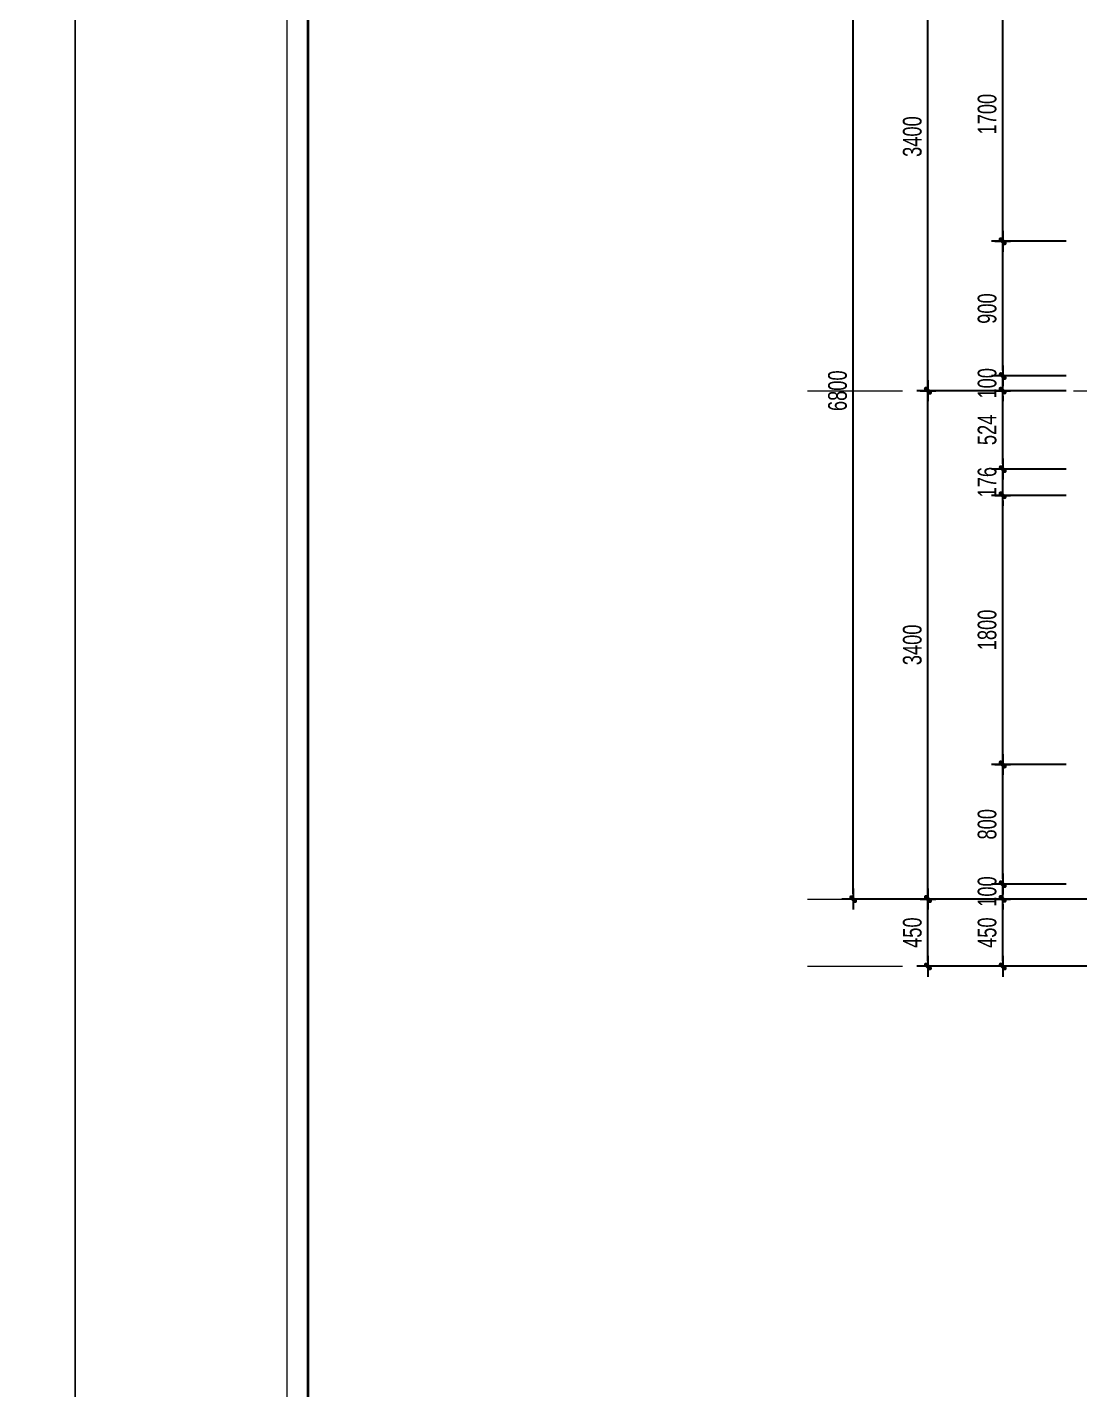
# Model space of a CAD drawing. Header units: inches. Extents: x 88947 to 296847, y 35049 to 161062.
# Drawn here: x 148026 to 155063, y 123548 to 132662 of the extents above; entities that cross this region are included whole.
import ezdxf

# ---------------------------------------------------------------- set-up
doc = ezdxf.new("R2010")
doc.units = ezdxf.units.IN
doc.header["$MEASUREMENT"] = 0
doc.header["$PDMODE"] = 1
doc.linetypes.add('ACAD_ISO03W100', pattern=[30, 12, -18])
doc.linetypes.add('CENTER', pattern=[50.8, 31.75, -6.35, 6.35, -6.35])
for name, color, linetype, lineweight in [('A-Dims', 145, 'Continuous', 25), ('A-Text', 30, 'Continuous', 9), ('A-Wall', 2, 'Continuous', 35), ('DIM', 7, 'Continuous', 25), ('KHUNG 2', 144, 'Continuous', 18), ('NETMANH', 192, 'Continuous', 18), ('TRUC', 252, 'ACAD_ISO03W100', 13)]:
    doc.layers.add(name, color=color, linetype=linetype, lineweight=lineweight)
doc.styles.add('VNI-HELVE-CONDENSE', font='VNARIAL.TTF', dxfattribs={"width": 0.7})
doc.dimstyles.new('TAS-100', dxfattribs={"dimscale": 50, "dimtxt": 2.5, "dimasz": 0.7, "dimexe": 1.5, "dimexo": 1.5, "dimgap": 0.8, "dimtad": 1, "dimdec": 0, "dimzin": 3, "dimdsep": 46, "dimtxsty": 'VNI-HELVE-CONDENSE', "dimblk": 'TICK', "dimcen": 2.5, "dimclrt": 71, "dimazin": 2, "dimtfac": 0.75, "dimtdec": 0, "dimtix": 1, "dimtmove": 2, "dimatfit": 2, "dimldrblk": 'TICK123', "dimfxl": 1.5, "dimtolj": 1, "dimtzin": 0, "dimarcsym": 0})

# ---------------------------------------------------------------- blocks, each defined once
blk = doc.blocks.new('khung ten')
at = {"layer": 'A-Wall', "ltscale": 0.7}
blk.add_lwpolyline([(267204, -219099), (305804, -219099), (305804, -190799), (267204, -190799)], close=True, dxfattribs=at)
at = {"layer": 'KHUNG 2', "ltscale": 0.7}
blk.add_lwpolyline([(267004, -219299), (306004, -219299), (306004, -190599), (267004, -190599)], close=True, dxfattribs=at)
at = {"layer": 'NETMANH', "ltscale": 0.7}
blk.add_lwpolyline([(265004, -220042), (307004, -220042), (307004, -190342), (265004, -190342)], close=True, dxfattribs=at)
blk = doc.blocks.new('TICK')
at = {"layer": 'A-Dims', "color": 1}
for p, q in [((-2, 0), (2, 0)), ((0, 1.5), (0, -1.5))]:
    blk.add_line(p, q, dxfattribs=at)
at = {"layer": 'A-Dims', "color": 1, "const_width": 0.788}
blk.add_lwpolyline([(-0.33, -0.35), (0.38, 0.38)], dxfattribs=at)
at = {"layer": 'A-Dims', "color": 1, "const_width": 0.394}
for points in [[(0.24, 0.52, -0.414214), (0.52, 0.52, -1)], [(0.52, 0.52, -0.414214), (0.52, 0.24, -1)], [(-0.47, -0.21, 0.414214), (-0.47, -0.49, 1)], [(-0.47, -0.49, 0.414214), (-0.19, -0.49, 1)]]:
    blk.add_lwpolyline(points, format="xyb", dxfattribs=at)
blk = doc.blocks.new('*D976')
at = {"layer": 'Defpoints', "color": 0}
for p in [(154047.7, 126830.3), (155047.7, 126830.3), (155047.7, 126380.3)]:
    blk.add_point(p, dxfattribs=at)
at = {"layer": 'DIM', "color": 0, "lineweight": -2}
for p, q in [((154972.7, 126830.3), (153972.7, 126830.3)), ((154047.7, 126415.3), (154047.7, 126795.3)), ((154972.7, 126380.3), (153972.7, 126380.3))]:
    blk.add_line(p, q, dxfattribs=at)
at = {"layer": 'DIM', "color": 0, "lineweight": -2, "xscale": 35, "yscale": 35, "zscale": 35}
for p, rotation in [((154047.7, 126830.3), 90), ((154047.7, 126380.3), 270)]:
    blk.add_blockref('TICK', p, dxfattribs=dict(at, rotation=rotation))
at = {"layer": 'DIM', "color": 71, "insert": (153944, 126605.3), "char_height": 125, "attachment_point": 5, "rotation": 90, "style": 'VNI-HELVE-CONDENSE'}
blk.add_mtext('\\A1;450', dxfattribs=at)
blk = doc.blocks.new('TICK123')
at = {"layer": 'A-Dims', "color": 1}
blk.add_lwpolyline([(0.05, 0, 0, 0.84, 0), (-2.11, 0, 8.4, 8.4, 0)], format="xyseb", dxfattribs=at)
blk = doc.blocks.new('*D977')
at = {"layer": 'Defpoints', "color": 0}
for p in [(154047.7, 130230.3), (155047.7, 130230.3), (155047.7, 126830.3)]:
    blk.add_point(p, dxfattribs=at)
at = {"layer": 'DIM', "color": 0, "lineweight": -2}
for p, q in [((154972.7, 130230.3), (153972.7, 130230.3)), ((154047.7, 126865.3), (154047.7, 130195.3)), ((154972.7, 126830.3), (153972.7, 126830.3))]:
    blk.add_line(p, q, dxfattribs=at)
at = {"layer": 'DIM', "color": 0, "lineweight": -2, "xscale": 35, "yscale": 35, "zscale": 35}
for p, rotation in [((154047.7, 130230.3), 90), ((154047.7, 126830.3), 270)]:
    blk.add_blockref('TICK', p, dxfattribs=dict(at, rotation=rotation))
at = {"layer": 'DIM', "color": 71, "insert": (153943.9, 128530.3), "char_height": 125, "attachment_point": 5, "rotation": 90, "style": 'VNI-HELVE-CONDENSE'}
blk.add_mtext('\\A1;3400', dxfattribs=at)
blk = doc.blocks.new('*D978')
at = {"layer": 'Defpoints', "color": 0}
for p in [(154047.7, 133630.3), (155047.7, 133630.3), (155047.7, 130230.3)]:
    blk.add_point(p, dxfattribs=at)
at = {"layer": 'DIM', "color": 0, "lineweight": -2}
for p, q in [((154972.7, 133630.3), (153972.7, 133630.3)), ((154047.7, 130265.3), (154047.7, 133595.3)), ((154972.7, 130230.3), (153972.7, 130230.3))]:
    blk.add_line(p, q, dxfattribs=at)
at = {"layer": 'DIM', "color": 0, "lineweight": -2, "xscale": 35, "yscale": 35, "zscale": 35}
for p, rotation in [((154047.7, 133630.3), 90), ((154047.7, 130230.3), 270)]:
    blk.add_blockref('TICK', p, dxfattribs=dict(at, rotation=rotation))
at = {"layer": 'DIM', "color": 71, "insert": (153943.9, 131930.3), "char_height": 125, "attachment_point": 5, "rotation": 90, "style": 'VNI-HELVE-CONDENSE'}
blk.add_mtext('\\A1;3400', dxfattribs=at)
blk = doc.blocks.new('*D979')
at = {"layer": 'Defpoints', "color": 0}
for p in [(153547.7, 133630.3), (155047.7, 133630.3), (155047.7, 126830.3)]:
    blk.add_point(p, dxfattribs=at)
at = {"layer": 'DIM', "color": 0, "lineweight": -2}
for p, q in [((154972.7, 133630.3), (153472.7, 133630.3)), ((153547.7, 126865.3), (153547.7, 133595.3)), ((154972.7, 126830.3), (153472.7, 126830.3))]:
    blk.add_line(p, q, dxfattribs=at)
at = {"layer": 'DIM', "color": 0, "lineweight": -2, "xscale": 35, "yscale": 35, "zscale": 35}
for p, rotation in [((153547.7, 133630.3), 90), ((153547.7, 126830.3), 270)]:
    blk.add_blockref('TICK', p, dxfattribs=dict(at, rotation=rotation))
at = {"layer": 'DIM', "color": 71, "insert": (153444, 130230.3), "char_height": 125, "attachment_point": 5, "rotation": 90, "style": 'VNI-HELVE-CONDENSE'}
blk.add_mtext('\\A1;6800', dxfattribs=at)
blk = doc.blocks.new('*D984')
at = {"layer": 'Defpoints', "color": 0}
for p in [(154547.7, 127730.3), (155047.7, 127730.3), (155047.7, 126930.3)]:
    blk.add_point(p, dxfattribs=at)
at = {"layer": 'DIM', "color": 0, "lineweight": -2}
for p, q in [((154972.7, 127730.3), (154472.7, 127730.3)), ((154547.7, 126965.3), (154547.7, 127695.3)), ((154972.7, 126930.3), (154472.7, 126930.3))]:
    blk.add_line(p, q, dxfattribs=at)
at = {"layer": 'DIM', "color": 0, "lineweight": -2, "xscale": 35, "yscale": 35, "zscale": 35}
for p, rotation in [((154547.7, 127730.3), 90), ((154547.7, 126930.3), 270)]:
    blk.add_blockref('TICK', p, dxfattribs=dict(at, rotation=rotation))
at = {"layer": 'DIM', "color": 71, "insert": (154444, 127330.3), "char_height": 125, "attachment_point": 5, "rotation": 90, "style": 'VNI-HELVE-CONDENSE'}
blk.add_mtext('\\A1;800', dxfattribs=at)
blk = doc.blocks.new('*D985')
at = {"layer": 'Defpoints', "color": 0}
for p in [(154547.7, 129706.7), (155047.7, 129706.7), (155047.7, 129530.3)]:
    blk.add_point(p, dxfattribs=at)
at = {"layer": 'DIM', "color": 0, "lineweight": -2}
for p, q in [((154972.7, 129706.7), (154472.7, 129706.7)), ((154547.7, 129741.7), (154547.7, 129776.7)), ((154547.7, 129530.3), (154547.7, 129706.7)), ((154972.7, 129530.3), (154472.7, 129530.3)), ((154547.7, 129495.3), (154547.7, 129460.3))]:
    blk.add_line(p, q, dxfattribs=at)
at = {"layer": 'DIM', "color": 0, "lineweight": -2, "xscale": 35, "yscale": 35, "zscale": 35}
for p, rotation in [((154547.7, 129706.7), 270), ((154547.7, 129530.3), 90)]:
    blk.add_blockref('TICK', p, dxfattribs=dict(at, rotation=rotation))
at = {"layer": 'DIM', "color": 71, "insert": (154444, 129618.5), "char_height": 125, "attachment_point": 5, "rotation": 90, "style": 'VNI-HELVE-CONDENSE'}
blk.add_mtext('\\A1;176', dxfattribs=at)
blk = doc.blocks.new('*D986')
at = {"layer": 'Defpoints', "color": 0}
for p in [(154547.7, 130230.3), (155047.7, 130230.3), (155047.7, 129706.7)]:
    blk.add_point(p, dxfattribs=at)
at = {"layer": 'DIM', "color": 0, "lineweight": -2}
for p, q in [((154972.7, 130230.3), (154472.7, 130230.3)), ((154547.7, 129741.7), (154547.7, 130195.3)), ((154972.7, 129706.7), (154472.7, 129706.7))]:
    blk.add_line(p, q, dxfattribs=at)
at = {"layer": 'DIM', "color": 0, "lineweight": -2, "xscale": 35, "yscale": 35, "zscale": 35}
for p, rotation in [((154547.7, 130230.3), 90), ((154547.7, 129706.7), 270)]:
    blk.add_blockref('TICK', p, dxfattribs=dict(at, rotation=rotation))
at = {"layer": 'DIM', "color": 71, "insert": (154444, 129968.5), "char_height": 125, "attachment_point": 5, "rotation": 90, "style": 'VNI-HELVE-CONDENSE'}
blk.add_mtext('\\A1;524', dxfattribs=at)
blk = doc.blocks.new('*D987')
at = {"layer": 'Defpoints', "color": 0}
for p in [(154547.7, 130329.8), (155047.7, 130329.8), (155047.7, 130230.3)]:
    blk.add_point(p, dxfattribs=at)
at = {"layer": 'DIM', "color": 0, "lineweight": -2}
for p, q in [((154547.7, 130364.8), (154547.7, 130399.8)), ((154972.7, 130329.8), (154472.7, 130329.8)), ((154547.7, 130230.3), (154547.7, 130329.8)), ((154972.7, 130230.3), (154472.7, 130230.3)), ((154547.7, 130195.3), (154547.7, 130160.3))]:
    blk.add_line(p, q, dxfattribs=at)
at = {"layer": 'DIM', "color": 0, "lineweight": -2, "xscale": 35, "yscale": 35, "zscale": 35}
for p, rotation in [((154547.7, 130329.8), 270), ((154547.7, 130230.3), 90)]:
    blk.add_blockref('TICK', p, dxfattribs=dict(at, rotation=rotation))
at = {"layer": 'DIM', "color": 71, "insert": (154444, 130280), "char_height": 125, "attachment_point": 5, "rotation": 90, "style": 'VNI-HELVE-CONDENSE'}
blk.add_mtext('\\A1;100', dxfattribs=at)
blk = doc.blocks.new('*D988')
at = {"layer": 'Defpoints', "color": 0}
for p in [(154547.7, 131230.3), (155047.7, 131230.3), (155047.7, 130329.8)]:
    blk.add_point(p, dxfattribs=at)
at = {"layer": 'DIM', "color": 0, "lineweight": -2}
for p, q in [((154972.7, 131230.3), (154472.7, 131230.3)), ((154547.7, 130364.8), (154547.7, 131195.3)), ((154972.7, 130329.8), (154472.7, 130329.8))]:
    blk.add_line(p, q, dxfattribs=at)
at = {"layer": 'DIM', "color": 0, "lineweight": -2, "xscale": 35, "yscale": 35, "zscale": 35}
for p, rotation in [((154547.7, 131230.3), 90), ((154547.7, 130329.8), 270)]:
    blk.add_blockref('TICK', p, dxfattribs=dict(at, rotation=rotation))
at = {"layer": 'DIM', "color": 71, "insert": (154444, 130780), "char_height": 125, "attachment_point": 5, "rotation": 90, "style": 'VNI-HELVE-CONDENSE'}
blk.add_mtext('\\A1;900', dxfattribs=at)
blk = doc.blocks.new('*D989')
at = {"layer": 'Defpoints', "color": 0}
for p in [(154547.7, 132930.3), (155047.7, 132930.3), (155047.7, 131230.3)]:
    blk.add_point(p, dxfattribs=at)
at = {"layer": 'DIM', "color": 0, "lineweight": -2}
for p, q in [((154972.7, 132930.3), (154472.7, 132930.3)), ((154547.7, 131265.3), (154547.7, 132895.3)), ((154972.7, 131230.3), (154472.7, 131230.3))]:
    blk.add_line(p, q, dxfattribs=at)
at = {"layer": 'DIM', "color": 0, "lineweight": -2, "xscale": 35, "yscale": 35, "zscale": 35}
for p, rotation in [((154547.7, 132930.3), 90), ((154547.7, 131230.3), 270)]:
    blk.add_blockref('TICK', p, dxfattribs=dict(at, rotation=rotation))
at = {"layer": 'DIM', "color": 71, "insert": (154444, 132080.3), "char_height": 125, "attachment_point": 5, "rotation": 90, "style": 'VNI-HELVE-CONDENSE'}
blk.add_mtext('\\A1;1700', dxfattribs=at)
blk = doc.blocks.new('*D993')
at = {"layer": 'Defpoints', "color": 0}
for p in [(154547.7, 129530.3), (155047.7, 129530.3), (155047.7, 127730.3)]:
    blk.add_point(p, dxfattribs=at)
at = {"layer": 'DIM', "color": 0, "lineweight": -2}
for p, q in [((154972.7, 129530.3), (154472.7, 129530.3)), ((154547.7, 127765.3), (154547.7, 129495.3)), ((154972.7, 127730.3), (154472.7, 127730.3))]:
    blk.add_line(p, q, dxfattribs=at)
at = {"layer": 'DIM', "color": 0, "lineweight": -2, "xscale": 35, "yscale": 35, "zscale": 35}
for p, rotation in [((154547.7, 129530.3), 90), ((154547.7, 127730.3), 270)]:
    blk.add_blockref('TICK', p, dxfattribs=dict(at, rotation=rotation))
at = {"layer": 'DIM', "color": 71, "insert": (154444, 128630.3), "char_height": 125, "attachment_point": 5, "rotation": 90, "style": 'VNI-HELVE-CONDENSE'}
blk.add_mtext('\\A1;1800', dxfattribs=at)
blk = doc.blocks.new('*D1719')
at = {"layer": 'Defpoints', "color": 0}
for p in [(154547.7, 126830.3), (155547.7, 126830.3), (155547.7, 126380.3)]:
    blk.add_point(p, dxfattribs=at)
at = {"layer": 'DIM', "color": 0, "lineweight": -2}
for p, q in [((155472.7, 126830.3), (154472.7, 126830.3)), ((154547.7, 126415.3), (154547.7, 126795.3)), ((155472.7, 126380.3), (154472.7, 126380.3))]:
    blk.add_line(p, q, dxfattribs=at)
at = {"layer": 'DIM', "color": 0, "lineweight": -2, "xscale": 35, "yscale": 35, "zscale": 35}
for p, rotation in [((154547.7, 126830.3), 90), ((154547.7, 126380.3), 270)]:
    blk.add_blockref('TICK', p, dxfattribs=dict(at, rotation=rotation))
at = {"layer": 'DIM', "color": 71, "insert": (154444, 126605.3), "char_height": 125, "attachment_point": 5, "rotation": 90, "style": 'VNI-HELVE-CONDENSE'}
blk.add_mtext('\\A1;450', dxfattribs=at)
blk = doc.blocks.new('*D2426')
at = {"layer": 'Defpoints', "color": 0}
for p in [(154547.7, 126930.3), (155047.7, 126930.3), (155047.7, 126830.3)]:
    blk.add_point(p, dxfattribs=at)
at = {"layer": 'DIM', "color": 0, "lineweight": -2}
for p, q in [((154547.7, 126965.3), (154547.7, 127000.3)), ((154972.7, 126930.3), (154472.7, 126930.3)), ((154547.7, 126830.3), (154547.7, 126930.3)), ((154972.7, 126830.3), (154472.7, 126830.3)), ((154547.7, 126795.3), (154547.7, 126760.3))]:
    blk.add_line(p, q, dxfattribs=at)
at = {"layer": 'DIM', "color": 0, "lineweight": -2, "xscale": 35, "yscale": 35, "zscale": 35}
for p, rotation in [((154547.7, 126930.3), 270), ((154547.7, 126830.3), 90)]:
    blk.add_blockref('TICK', p, dxfattribs=dict(at, rotation=rotation))
at = {"layer": 'DIM', "color": 71, "insert": (154444, 126880.3), "char_height": 125, "attachment_point": 5, "rotation": 90, "style": 'VNI-HELVE-CONDENSE'}
blk.add_mtext('\\A1;100', dxfattribs=at)
blk = doc.blocks.new('*D3818')
at = {"layer": 'Defpoints', "color": 0}
for p in [(154047.7, 126830.3), (155047.7, 126830.3), (155047.7, 126380.3)]:
    blk.add_point(p, dxfattribs=at)
at = {"layer": 'DIM', "color": 0, "lineweight": -2}
for p, q in [((154972.7, 126830.3), (153972.7, 126830.3)), ((154047.7, 126415.3), (154047.7, 126795.3)), ((154972.7, 126380.3), (153972.7, 126380.3))]:
    blk.add_line(p, q, dxfattribs=at)
at = {"layer": 'DIM', "color": 0, "lineweight": -2, "xscale": 35, "yscale": 35, "zscale": 35}
for p, rotation in [((154047.7, 126830.3), 90), ((154047.7, 126380.3), 270)]:
    blk.add_blockref('TICK', p, dxfattribs=dict(at, rotation=rotation))
at = {"layer": 'DIM', "color": 71, "insert": (153944, 126605.3), "char_height": 125, "attachment_point": 5, "rotation": 90, "style": 'VNI-HELVE-CONDENSE'}
blk.add_mtext('\\A1;450', dxfattribs=at)
blk = doc.blocks.new('*D3819')
at = {"layer": 'Defpoints', "color": 0}
for p in [(154047.7, 130230.3), (155047.7, 130230.3), (155047.7, 126830.3)]:
    blk.add_point(p, dxfattribs=at)
at = {"layer": 'DIM', "color": 0, "lineweight": -2}
for p, q in [((154972.7, 130230.3), (153972.7, 130230.3)), ((154047.7, 126865.3), (154047.7, 130195.3)), ((154972.7, 126830.3), (153972.7, 126830.3))]:
    blk.add_line(p, q, dxfattribs=at)
at = {"layer": 'DIM', "color": 0, "lineweight": -2, "xscale": 35, "yscale": 35, "zscale": 35}
for p, rotation in [((154047.7, 130230.3), 90), ((154047.7, 126830.3), 270)]:
    blk.add_blockref('TICK', p, dxfattribs=dict(at, rotation=rotation))
at = {"layer": 'DIM', "color": 71, "insert": (153943.9, 128530.3), "char_height": 125, "attachment_point": 5, "rotation": 90, "style": 'VNI-HELVE-CONDENSE'}
blk.add_mtext('\\A1;3400', dxfattribs=at)
blk = doc.blocks.new('*D3820')
at = {"layer": 'Defpoints', "color": 0}
for p in [(154047.7, 133630.3), (155047.7, 133630.3), (155047.7, 130230.3)]:
    blk.add_point(p, dxfattribs=at)
at = {"layer": 'DIM', "color": 0, "lineweight": -2}
for p, q in [((154972.7, 133630.3), (153972.7, 133630.3)), ((154047.7, 130265.3), (154047.7, 133595.3)), ((154972.7, 130230.3), (153972.7, 130230.3))]:
    blk.add_line(p, q, dxfattribs=at)
at = {"layer": 'DIM', "color": 0, "lineweight": -2, "xscale": 35, "yscale": 35, "zscale": 35}
for p, rotation in [((154047.7, 133630.3), 90), ((154047.7, 130230.3), 270)]:
    blk.add_blockref('TICK', p, dxfattribs=dict(at, rotation=rotation))
at = {"layer": 'DIM', "color": 71, "insert": (153943.9, 131930.3), "char_height": 125, "attachment_point": 5, "rotation": 90, "style": 'VNI-HELVE-CONDENSE'}
blk.add_mtext('\\A1;3400', dxfattribs=at)
blk = doc.blocks.new('*D3821')
at = {"layer": 'Defpoints', "color": 0}
for p in [(153547.7, 133630.3), (155047.7, 133630.3), (155047.7, 126830.3)]:
    blk.add_point(p, dxfattribs=at)
at = {"layer": 'DIM', "color": 0, "lineweight": -2}
for p, q in [((154972.7, 133630.3), (153472.7, 133630.3)), ((153547.7, 126865.3), (153547.7, 133595.3)), ((154972.7, 126830.3), (153472.7, 126830.3))]:
    blk.add_line(p, q, dxfattribs=at)
at = {"layer": 'DIM', "color": 0, "lineweight": -2, "xscale": 35, "yscale": 35, "zscale": 35}
for p, rotation in [((153547.7, 133630.3), 90), ((153547.7, 126830.3), 270)]:
    blk.add_blockref('TICK', p, dxfattribs=dict(at, rotation=rotation))
at = {"layer": 'DIM', "color": 71, "insert": (153444, 130230.3), "char_height": 125, "attachment_point": 5, "rotation": 90, "style": 'VNI-HELVE-CONDENSE'}
blk.add_mtext('\\A1;6800', dxfattribs=at)
blk = doc.blocks.new('*D3826')
at = {"layer": 'Defpoints', "color": 0}
for p in [(154547.7, 127730.3), (155047.7, 127730.3), (155047.7, 126930.3)]:
    blk.add_point(p, dxfattribs=at)
at = {"layer": 'DIM', "color": 0, "lineweight": -2}
for p, q in [((154972.7, 127730.3), (154472.7, 127730.3)), ((154547.7, 126965.3), (154547.7, 127695.3)), ((154972.7, 126930.3), (154472.7, 126930.3))]:
    blk.add_line(p, q, dxfattribs=at)
at = {"layer": 'DIM', "color": 0, "lineweight": -2, "xscale": 35, "yscale": 35, "zscale": 35}
for p, rotation in [((154547.7, 127730.3), 90), ((154547.7, 126930.3), 270)]:
    blk.add_blockref('TICK', p, dxfattribs=dict(at, rotation=rotation))
at = {"layer": 'DIM', "color": 71, "insert": (154444, 127330.3), "char_height": 125, "attachment_point": 5, "rotation": 90, "style": 'VNI-HELVE-CONDENSE'}
blk.add_mtext('\\A1;800', dxfattribs=at)
blk = doc.blocks.new('*D3827')
at = {"layer": 'Defpoints', "color": 0}
for p in [(154547.7, 129706.7), (155047.7, 129706.7), (155047.7, 129530.3)]:
    blk.add_point(p, dxfattribs=at)
at = {"layer": 'DIM', "color": 0, "lineweight": -2}
for p, q in [((154972.7, 129706.7), (154472.7, 129706.7)), ((154547.7, 129741.7), (154547.7, 129776.7)), ((154547.7, 129530.3), (154547.7, 129706.7)), ((154972.7, 129530.3), (154472.7, 129530.3)), ((154547.7, 129495.3), (154547.7, 129460.3))]:
    blk.add_line(p, q, dxfattribs=at)
at = {"layer": 'DIM', "color": 0, "lineweight": -2, "xscale": 35, "yscale": 35, "zscale": 35}
for p, rotation in [((154547.7, 129706.7), 270), ((154547.7, 129530.3), 90)]:
    blk.add_blockref('TICK', p, dxfattribs=dict(at, rotation=rotation))
at = {"layer": 'DIM', "color": 71, "insert": (154444, 129618.5), "char_height": 125, "attachment_point": 5, "rotation": 90, "style": 'VNI-HELVE-CONDENSE'}
blk.add_mtext('\\A1;176', dxfattribs=at)
blk = doc.blocks.new('*D3828')
at = {"layer": 'Defpoints', "color": 0}
for p in [(154547.7, 130230.3), (155047.7, 130230.3), (155047.7, 129706.7)]:
    blk.add_point(p, dxfattribs=at)
at = {"layer": 'DIM', "color": 0, "lineweight": -2}
for p, q in [((154972.7, 130230.3), (154472.7, 130230.3)), ((154547.7, 129741.7), (154547.7, 130195.3)), ((154972.7, 129706.7), (154472.7, 129706.7))]:
    blk.add_line(p, q, dxfattribs=at)
at = {"layer": 'DIM', "color": 0, "lineweight": -2, "xscale": 35, "yscale": 35, "zscale": 35}
for p, rotation in [((154547.7, 130230.3), 90), ((154547.7, 129706.7), 270)]:
    blk.add_blockref('TICK', p, dxfattribs=dict(at, rotation=rotation))
at = {"layer": 'DIM', "color": 71, "insert": (154444, 129968.5), "char_height": 125, "attachment_point": 5, "rotation": 90, "style": 'VNI-HELVE-CONDENSE'}
blk.add_mtext('\\A1;524', dxfattribs=at)
blk = doc.blocks.new('*D3829')
at = {"layer": 'Defpoints', "color": 0}
for p in [(154547.7, 130329.8), (155047.7, 130329.8), (155047.7, 130230.3)]:
    blk.add_point(p, dxfattribs=at)
at = {"layer": 'DIM', "color": 0, "lineweight": -2}
for p, q in [((154547.7, 130364.8), (154547.7, 130399.8)), ((154972.7, 130329.8), (154472.7, 130329.8)), ((154547.7, 130230.3), (154547.7, 130329.8)), ((154972.7, 130230.3), (154472.7, 130230.3)), ((154547.7, 130195.3), (154547.7, 130160.3))]:
    blk.add_line(p, q, dxfattribs=at)
at = {"layer": 'DIM', "color": 0, "lineweight": -2, "xscale": 35, "yscale": 35, "zscale": 35}
for p, rotation in [((154547.7, 130329.8), 270), ((154547.7, 130230.3), 90)]:
    blk.add_blockref('TICK', p, dxfattribs=dict(at, rotation=rotation))
at = {"layer": 'DIM', "color": 71, "insert": (154444, 130280), "char_height": 125, "attachment_point": 5, "rotation": 90, "style": 'VNI-HELVE-CONDENSE'}
blk.add_mtext('\\A1;100', dxfattribs=at)
blk = doc.blocks.new('*D3830')
at = {"layer": 'Defpoints', "color": 0}
for p in [(154547.7, 131230.3), (155047.7, 131230.3), (155047.7, 130329.8)]:
    blk.add_point(p, dxfattribs=at)
at = {"layer": 'DIM', "color": 0, "lineweight": -2}
for p, q in [((154972.7, 131230.3), (154472.7, 131230.3)), ((154547.7, 130364.8), (154547.7, 131195.3)), ((154972.7, 130329.8), (154472.7, 130329.8))]:
    blk.add_line(p, q, dxfattribs=at)
at = {"layer": 'DIM', "color": 0, "lineweight": -2, "xscale": 35, "yscale": 35, "zscale": 35}
for p, rotation in [((154547.7, 131230.3), 90), ((154547.7, 130329.8), 270)]:
    blk.add_blockref('TICK', p, dxfattribs=dict(at, rotation=rotation))
at = {"layer": 'DIM', "color": 71, "insert": (154444, 130780), "char_height": 125, "attachment_point": 5, "rotation": 90, "style": 'VNI-HELVE-CONDENSE'}
blk.add_mtext('\\A1;900', dxfattribs=at)
blk = doc.blocks.new('*D3831')
at = {"layer": 'Defpoints', "color": 0}
for p in [(154547.7, 132930.3), (155047.7, 132930.3), (155047.7, 131230.3)]:
    blk.add_point(p, dxfattribs=at)
at = {"layer": 'DIM', "color": 0, "lineweight": -2}
for p, q in [((154972.7, 132930.3), (154472.7, 132930.3)), ((154547.7, 131265.3), (154547.7, 132895.3)), ((154972.7, 131230.3), (154472.7, 131230.3))]:
    blk.add_line(p, q, dxfattribs=at)
at = {"layer": 'DIM', "color": 0, "lineweight": -2, "xscale": 35, "yscale": 35, "zscale": 35}
for p, rotation in [((154547.7, 132930.3), 90), ((154547.7, 131230.3), 270)]:
    blk.add_blockref('TICK', p, dxfattribs=dict(at, rotation=rotation))
at = {"layer": 'DIM', "color": 71, "insert": (154444, 132080.3), "char_height": 125, "attachment_point": 5, "rotation": 90, "style": 'VNI-HELVE-CONDENSE'}
blk.add_mtext('\\A1;1700', dxfattribs=at)
blk = doc.blocks.new('*D3835')
at = {"layer": 'Defpoints', "color": 0}
for p in [(154547.7, 129530.3), (155047.7, 129530.3), (155047.7, 127730.3)]:
    blk.add_point(p, dxfattribs=at)
at = {"layer": 'DIM', "color": 0, "lineweight": -2}
for p, q in [((154972.7, 129530.3), (154472.7, 129530.3)), ((154547.7, 127765.3), (154547.7, 129495.3)), ((154972.7, 127730.3), (154472.7, 127730.3))]:
    blk.add_line(p, q, dxfattribs=at)
at = {"layer": 'DIM', "color": 0, "lineweight": -2, "xscale": 35, "yscale": 35, "zscale": 35}
for p, rotation in [((154547.7, 129530.3), 90), ((154547.7, 127730.3), 270)]:
    blk.add_blockref('TICK', p, dxfattribs=dict(at, rotation=rotation))
at = {"layer": 'DIM', "color": 71, "insert": (154444, 128630.3), "char_height": 125, "attachment_point": 5, "rotation": 90, "style": 'VNI-HELVE-CONDENSE'}
blk.add_mtext('\\A1;1800', dxfattribs=at)
blk = doc.blocks.new('*D3775')
at = {"layer": 'Defpoints', "color": 0}
for p in [(154547.7, 126830.3), (155547.7, 126830.3), (155547.7, 126380.3)]:
    blk.add_point(p, dxfattribs=at)
at = {"layer": 'DIM', "color": 0, "lineweight": -2}
for p, q in [((155472.7, 126830.3), (154472.7, 126830.3)), ((154547.7, 126415.3), (154547.7, 126795.3)), ((155472.7, 126380.3), (154472.7, 126380.3))]:
    blk.add_line(p, q, dxfattribs=at)
at = {"layer": 'DIM', "color": 0, "lineweight": -2, "xscale": 35, "yscale": 35, "zscale": 35}
for p, rotation in [((154547.7, 126830.3), 90), ((154547.7, 126380.3), 270)]:
    blk.add_blockref('TICK', p, dxfattribs=dict(at, rotation=rotation))
at = {"layer": 'DIM', "color": 71, "insert": (154444, 126605.3), "char_height": 125, "attachment_point": 5, "rotation": 90, "style": 'VNI-HELVE-CONDENSE'}
blk.add_mtext('\\A1;450', dxfattribs=at)
blk = doc.blocks.new('*D3773')
at = {"layer": 'Defpoints', "color": 0}
for p in [(154547.7, 126930.3), (155047.7, 126930.3), (155047.7, 126830.3)]:
    blk.add_point(p, dxfattribs=at)
at = {"layer": 'DIM', "color": 0, "lineweight": -2}
for p, q in [((154547.7, 126965.3), (154547.7, 127000.3)), ((154972.7, 126930.3), (154472.7, 126930.3)), ((154547.7, 126830.3), (154547.7, 126930.3)), ((154972.7, 126830.3), (154472.7, 126830.3)), ((154547.7, 126795.3), (154547.7, 126760.3))]:
    blk.add_line(p, q, dxfattribs=at)
at = {"layer": 'DIM', "color": 0, "lineweight": -2, "xscale": 35, "yscale": 35, "zscale": 35}
for p, rotation in [((154547.7, 126930.3), 270), ((154547.7, 126830.3), 90)]:
    blk.add_blockref('TICK', p, dxfattribs=dict(at, rotation=rotation))
at = {"layer": 'DIM', "color": 71, "insert": (154444, 126880.3), "char_height": 125, "attachment_point": 5, "rotation": 90, "style": 'VNI-HELVE-CONDENSE'}
blk.add_mtext('\\A1;100', dxfattribs=at)

msp = doc.modelspace()

# ---------------------------------------------------------------- linework, layer by layer
at = {"layer": 'TRUC', "linetype": 'CENTER', "ltscale": 20}
for points in [[(153243.2, 130230.3), (171717.3, 130230.3)], [(153243.2, 126830.3), (171717.3, 126830.3)], [(153243.2, 126380.3), (171717.3, 126380.3)]]:
    msp.add_lwpolyline(points, dxfattribs=at)

# ---------------------------------------------------------------- block references
at = {"layer": 'A-Text', "xscale": 0.7071428571362048, "yscale": 0.7071428573544836, "zscale": 0.7071428573664265}
for p in [(-68748.5, 274659.1), (-39048.5, 274659.1)]:
    msp.add_blockref('khung ten', p, dxfattribs=at)

# ---------------------------------------------------------------- dimensions: what is measured, and where the dimension line sits
at = {"layer": 'DIM'}
for base, p1, p2, picture, middle in [((153547.7, 133630.3), (155047.7, 126830.3), (155047.7, 133630.3), '*D979', (153444, 130230.3)), ((153547.7, 133630.3), (155047.7, 126830.3), (155047.7, 133630.3), '*D3821', (153444, 130230.3)), ((154047.7, 133630.3), (155047.7, 130230.3), (155047.7, 133630.3), '*D978', (153943.9, 131930.3)), ((154047.7, 133630.3), (155047.7, 130230.3), (155047.7, 133630.3), '*D3820', (153943.9, 131930.3)), ((154547.7, 132930.3), (155047.7, 131230.3), (155047.7, 132930.3), '*D989', (154444, 132080.3)), ((154547.7, 132930.3), (155047.7, 131230.3), (155047.7, 132930.3), '*D3831', (154444, 132080.3)), ((154547.7407, 131230.2529), (155047.7407, 130329.8161), (155047.7407, 131230.2529), '*D988', (154443.9617, 130780.0345)), ((154547.7407, 131230.2529), (155047.7407, 130329.8161), (155047.7407, 131230.2529), '*D3830', (154443.9617, 130780.0345)), ((154547.7407, 130329.8161), (155047.7407, 130230.2529), (155047.7407, 130329.8161), '*D987', (154443.9617, 130280.0345)), ((154547.7407, 130329.8161), (155047.7407, 130230.2529), (155047.7407, 130329.8161), '*D3829', (154443.9617, 130280.0345)), ((154047.7, 130230.3), (155047.7, 126830.3), (155047.7, 130230.3), '*D977', (153943.9, 128530.3)), ((154047.7, 130230.3), (155047.7, 126830.3), (155047.7, 130230.3), '*D3819', (153943.9, 128530.3)), ((154547.7, 130230.3), (155047.7, 129706.7), (155047.7, 130230.3), '*D986', (154444, 129968.5)), ((154547.7, 130230.3), (155047.7, 129706.7), (155047.7, 130230.3), '*D3828', (154444, 129968.5)), ((154547.7, 129706.7), (155047.7, 129530.3), (155047.7, 129706.7), '*D985', (154444, 129618.5)), ((154547.7, 129706.7), (155047.7, 129530.3), (155047.7, 129706.7), '*D3827', (154444, 129618.5)), ((154547.7, 129530.3), (155047.7, 127730.3), (155047.7, 129530.3), '*D993', (154444, 128630.3)), ((154547.7, 129530.3), (155047.7, 127730.3), (155047.7, 129530.3), '*D3835', (154444, 128630.3)), ((154547.7, 127730.3), (155047.7, 126930.3), (155047.7, 127730.3), '*D984', (154444, 127330.3)), ((154547.7, 127730.3), (155047.7, 126930.3), (155047.7, 127730.3), '*D3826', (154444, 127330.3)), ((154547.7, 126930.3), (155047.7, 126830.3), (155047.7, 126930.3), '*D2426', (154444, 126880.3)), ((154547.7, 126930.3), (155047.7, 126830.3), (155047.7, 126930.3), '*D3773', (154444, 126880.3)), ((154047.7, 126830.3), (155047.7, 126380.3), (155047.7, 126830.3), '*D976', (153944, 126605.3)), ((154047.7, 126830.3), (155047.7, 126380.3), (155047.7, 126830.3), '*D3818', (153944, 126605.3)), ((154547.7, 126830.3), (155547.7, 126380.3), (155547.7, 126830.3), '*D1719', (154444, 126605.3)), ((154547.7, 126830.3), (155547.7, 126380.3), (155547.7, 126830.3), '*D3775', (154444, 126605.3))]:
    dim = msp.add_linear_dim(base=base, p1=p1, p2=p2, angle=90, dimstyle='TAS-100', dxfattribs=at)
    dim.commit()
    dim.dimension.update_dxf_attribs({"geometry": picture, "text_midpoint": middle})

doc.saveas('drawing.dxf')
